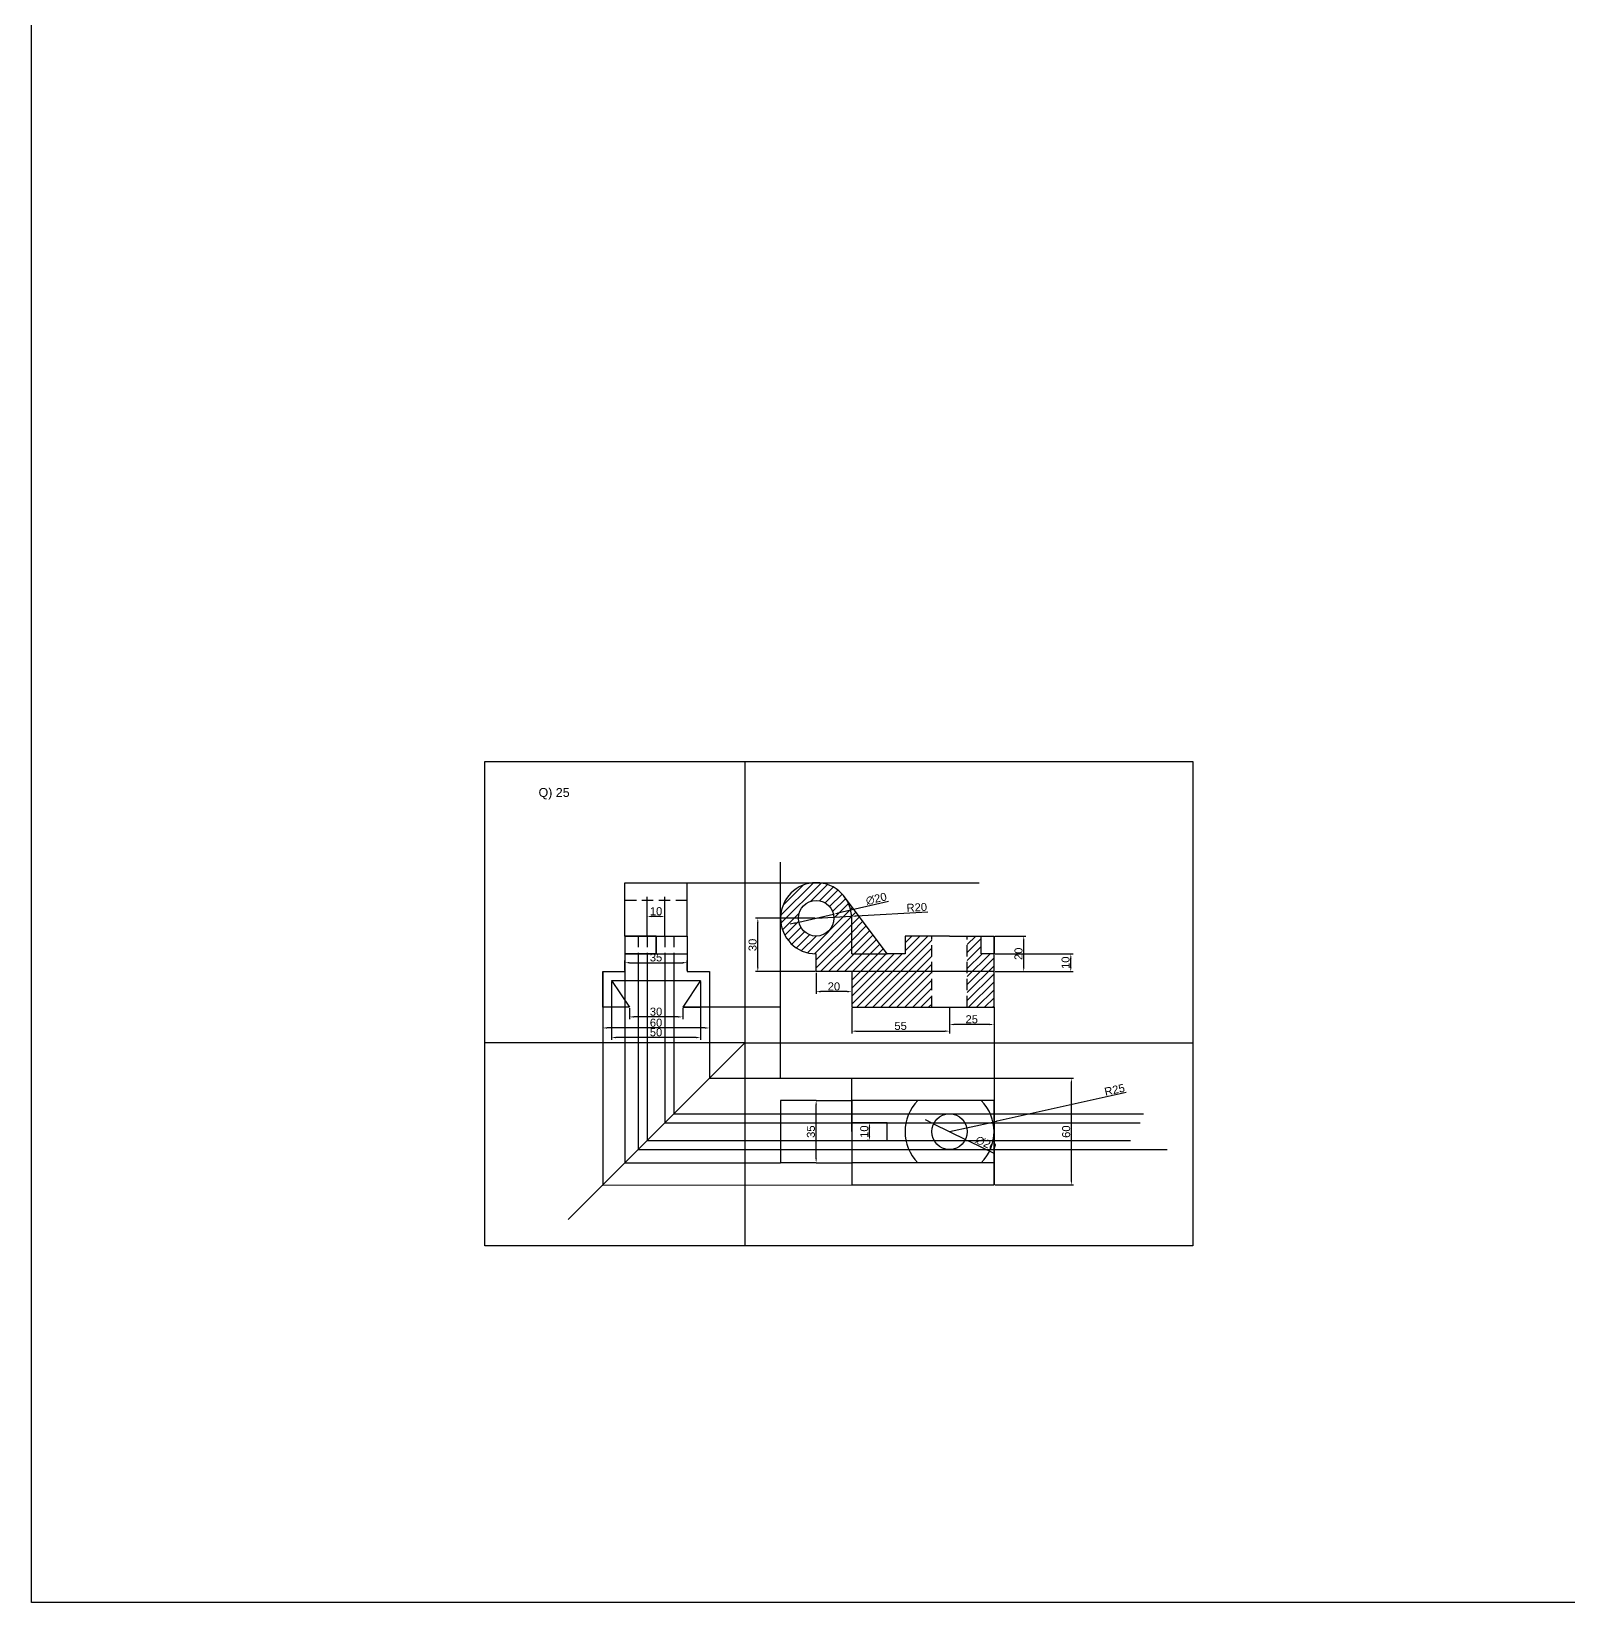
# Model space of a CAD drawing. Header units: inches. Extents: x -9463 to -3695, y -4045 to 9908.
# Drawn here: x -8332 to -7468, y 4821 to 5704 of the extents above; entities that cross this region are included whole.
import ezdxf

# ---------------------------------------------------------------- set-up
doc = ezdxf.new("R2010")
doc.units = ezdxf.units.IN
doc.header["$MEASUREMENT"] = 0
doc.linetypes.add('HIDDEN', pattern=[9.525, 6.35, -3.175])
doc.styles.get("Standard").update_dxf_attribs({"font": 'arial.ttf'})
doc.dimstyles.new('ISO-25', dxfattribs={"dimtxt": 4.5, "dimasz": 2.5, "dimexe": 1.25, "dimexo": 0.625, "dimtad": 1, "dimdec": 0, "dimtxsty": 'Standard', "dimcen": 2.5, "dimadec": 0, "dimazin": 0, "dimtfac": 1, "dimtdec": 0, "dimtmove": 0, "dimatfit": 3, "dimfxl": 1, "dimarcsym": 0})
pattern_1 = [(45, (-13030.7783, 2035.5967), (-2.245064, 2.245064), [])]

# ---------------------------------------------------------------- blocks, each defined once
blk = doc.blocks.new('*D60')
at = {"color": 0, "lineweight": -2, "transparency": 16777216}
for p, q in [((-7870.68, 5154.91), (-7870.68, 5140.79)), ((-7815.68, 5154.91), (-7815.68, 5140.79)), ((-7868.18, 5142.04), (-7818.18, 5142.04))]:
    blk.add_line(p, q, dxfattribs=at)
at = {"color": 0, "transparency": 16777216}
for points in [[(-7868.18, 5142.45), (-7868.18, 5141.62), (-7870.68, 5142.04)], [(-7818.18, 5142.45), (-7818.18, 5141.62), (-7815.68, 5142.04)]]:
    blk.add_solid(points, dxfattribs=at)
at = {"layer": 'Defpoints', "color": 0, "transparency": 16777216}
for p in [(-7870.68, 5155.53), (-7815.68, 5155.53), (-7815.68, 5142.04)]:
    blk.add_point(p, dxfattribs=at)
at = {"color": 0, "transparency": 16777216, "insert": (-7843.18, 5144.95), "char_height": 4.5, "attachment_point": 5}
blk.add_mtext('55', dxfattribs=at)
blk = doc.blocks.new('*D61')
at = {"color": 0, "lineweight": -2, "transparency": 16777216}
for p, q in [((-7815.68, 5154.91), (-7815.68, 5144.54)), ((-7790.68, 5154.91), (-7790.68, 5144.54)), ((-7793.18, 5145.79), (-7813.18, 5145.79))]:
    blk.add_line(p, q, dxfattribs=at)
at = {"color": 0, "transparency": 16777216}
for points in [[(-7813.18, 5146.2), (-7813.18, 5145.37), (-7815.68, 5145.79)], [(-7793.18, 5146.2), (-7793.18, 5145.37), (-7790.68, 5145.79)]]:
    blk.add_solid(points, dxfattribs=at)
at = {"layer": 'Defpoints', "color": 0, "transparency": 16777216}
for p in [(-7815.68, 5155.53), (-7790.68, 5155.53), (-7815.68, 5145.79)]:
    blk.add_point(p, dxfattribs=at)
at = {"color": 0, "transparency": 16777216, "insert": (-7803.18, 5148.71), "char_height": 4.5, "attachment_point": 5}
blk.add_mtext('25', dxfattribs=at)
blk = doc.blocks.new('*D62')
at = {"color": 0, "lineweight": -2, "transparency": 16777216}
for p, q in [((-7890.68, 5174.91), (-7890.68, 5163.01)), ((-7870.68, 5174.91), (-7870.68, 5163.01)), ((-7873.18, 5164.26), (-7888.18, 5164.26))]:
    blk.add_line(p, q, dxfattribs=at)
at = {"color": 0, "transparency": 16777216}
for points in [[(-7888.18, 5164.68), (-7888.18, 5163.84), (-7890.68, 5164.26)], [(-7873.18, 5164.68), (-7873.18, 5163.84), (-7870.68, 5164.26)]]:
    blk.add_solid(points, dxfattribs=at)
at = {"layer": 'Defpoints', "color": 0, "transparency": 16777216}
for p in [(-7890.68, 5175.53), (-7870.68, 5175.53), (-7890.68, 5164.26)]:
    blk.add_point(p, dxfattribs=at)
at = {"color": 0, "transparency": 16777216, "insert": (-7880.68, 5167.18), "char_height": 4.5, "attachment_point": 5}
blk.add_mtext('20', dxfattribs=at)
blk = doc.blocks.new('*D63')
at = {"color": 0, "lineweight": -2, "transparency": 16777216}
for p, q in [((-7891.31, 5205.53), (-7924.72, 5205.53)), ((-7923.47, 5178.03), (-7923.47, 5203.03)), ((-7891.31, 5175.53), (-7924.72, 5175.53))]:
    blk.add_line(p, q, dxfattribs=at)
at = {"color": 0, "transparency": 16777216}
for points in [[(-7923.89, 5203.03), (-7923.05, 5203.03), (-7923.47, 5205.53)], [(-7923.89, 5178.03), (-7923.05, 5178.03), (-7923.47, 5175.53)]]:
    blk.add_solid(points, dxfattribs=at)
at = {"layer": 'Defpoints', "color": 0, "transparency": 16777216}
for p in [(-7923.47, 5205.53), (-7890.68, 5205.53), (-7890.68, 5175.53)]:
    blk.add_point(p, dxfattribs=at)
at = {"color": 0, "transparency": 16777216, "insert": (-7926.39, 5190.53), "char_height": 4.5, "attachment_point": 5, "rotation": 90}
blk.add_mtext('30', dxfattribs=at)
blk = doc.blocks.new('*D64')
at = {"color": 0, "lineweight": -2, "transparency": 16777216}
for p, q in [((-7790.06, 5195.53), (-7772.72, 5195.53)), ((-7773.97, 5178.03), (-7773.97, 5193.03)), ((-7790.06, 5175.53), (-7772.72, 5175.53))]:
    blk.add_line(p, q, dxfattribs=at)
at = {"color": 0, "transparency": 16777216}
for points in [[(-7774.39, 5193.03), (-7773.56, 5193.03), (-7773.97, 5195.53)], [(-7774.39, 5178.03), (-7773.56, 5178.03), (-7773.97, 5175.53)]]:
    blk.add_solid(points, dxfattribs=at)
at = {"layer": 'Defpoints', "color": 0, "transparency": 16777216}
for p in [(-7790.68, 5195.53), (-7773.97, 5195.53), (-7790.68, 5175.53)]:
    blk.add_point(p, dxfattribs=at)
at = {"color": 0, "transparency": 16777216, "insert": (-7776.9, 5185.53), "char_height": 4.5, "attachment_point": 5, "rotation": 90}
blk.add_mtext('20', dxfattribs=at)
blk = doc.blocks.new('*D65')
at = {"color": 0, "lineweight": -2, "transparency": 16777216}
for p, q in [((-7790.06, 5185.53), (-7746.26, 5185.53)), ((-7747.51, 5178.03), (-7747.51, 5183.03)), ((-7790.06, 5175.53), (-7746.26, 5175.53))]:
    blk.add_line(p, q, dxfattribs=at)
at = {"color": 0, "transparency": 16777216}
for points in [[(-7747.93, 5183.03), (-7747.09, 5183.03), (-7747.51, 5185.53)], [(-7747.93, 5178.03), (-7747.09, 5178.03), (-7747.51, 5175.53)]]:
    blk.add_solid(points, dxfattribs=at)
at = {"layer": 'Defpoints', "color": 0, "transparency": 16777216}
for p in [(-7790.68, 5185.53), (-7747.51, 5185.53), (-7790.68, 5175.53)]:
    blk.add_point(p, dxfattribs=at)
at = {"color": 0, "transparency": 16777216, "insert": (-7750.43, 5180.53), "char_height": 4.5, "attachment_point": 5, "rotation": 90}
blk.add_mtext('10', dxfattribs=at)
blk = doc.blocks.new('*D66')
at = {"color": 0, "lineweight": -2, "transparency": 16777216}
for p, q in [((-7850.06, 5214.9), (-7878.5, 5208.34)), ((-7900.43, 5203.29), (-7880.94, 5207.78)), ((-7902.86, 5202.73), (-7905.3, 5202.16))]:
    blk.add_line(p, q, dxfattribs=at)
at = {"color": 0, "transparency": 16777216}
for points in [[(-7878.6, 5208.75), (-7878.41, 5207.94), (-7880.94, 5207.78)], [(-7902.96, 5203.13), (-7902.77, 5202.32), (-7900.43, 5203.29)]]:
    blk.add_solid(points, dxfattribs=at)
at = {"layer": 'Defpoints', "color": 0, "transparency": 16777216}
for p in [(-7880.94, 5207.78), (-7900.43, 5203.29)]:
    blk.add_point(p, dxfattribs=at)
at = {"color": 0, "transparency": 16777216, "insert": (-7856.87, 5216.46), "char_height": 4.5, "attachment_point": 5, "rotation": 12.98517}
blk.add_mtext('∅20', dxfattribs=at)
blk = doc.blocks.new('*D67')
at = {"color": 0, "lineweight": -2, "transparency": 16777216}
for p, q in [((-7890.68, 5205.53), (-7870.71, 5206.65)), ((-7827.96, 5209.04), (-7868.22, 5206.79))]:
    blk.add_line(p, q, dxfattribs=at)
at = {"color": 0, "transparency": 16777216}
blk.add_solid([(-7868.24, 5207.21), (-7868.2, 5206.37), (-7870.71, 5206.65)], dxfattribs=at)
at = {"layer": 'Defpoints', "color": 0, "transparency": 16777216}
for p in [(-7890.68, 5205.53), (-7870.71, 5206.65)]:
    blk.add_point(p, dxfattribs=at)
at = {"color": 0, "transparency": 16777216, "insert": (-7834.1, 5211.63), "char_height": 4.5, "attachment_point": 5, "rotation": 3.20108}
blk.add_mtext('R20', dxfattribs=at)
blk = doc.blocks.new('*D68')
at = {"color": 0, "lineweight": -2, "transparency": 16777216}
for p, q in [((-7891.31, 5103.03), (-7891.93, 5103.03)), ((-7890.68, 5070.53), (-7890.68, 5100.53)), ((-7891.31, 5068.03), (-7891.93, 5068.03))]:
    blk.add_line(p, q, dxfattribs=at)
at = {"color": 0, "transparency": 16777216}
for points in [[(-7891.1, 5100.53), (-7890.27, 5100.53), (-7890.68, 5103.03)], [(-7891.1, 5070.53), (-7890.27, 5070.53), (-7890.68, 5068.03)]]:
    blk.add_solid(points, dxfattribs=at)
at = {"layer": 'Defpoints', "color": 0, "transparency": 16777216}
for p in [(-7890.68, 5103.03), (-7890.68, 5103.03), (-7890.68, 5068.03)]:
    blk.add_point(p, dxfattribs=at)
at = {"color": 0, "transparency": 16777216, "insert": (-7893.61, 5085.53), "char_height": 4.5, "attachment_point": 5, "rotation": 90}
blk.add_mtext('35', dxfattribs=at)
blk = doc.blocks.new('*D69')
at = {"color": 0, "lineweight": -2, "transparency": 16777216}
for p, q in [((-7861.31, 5090.53), (-7861.93, 5090.53)), ((-7861.31, 5080.53), (-7861.93, 5080.53)), ((-7860.68, 5083.03), (-7860.68, 5088.03))]:
    blk.add_line(p, q, dxfattribs=at)
at = {"color": 0, "transparency": 16777216}
for points in [[(-7861.1, 5088.03), (-7860.27, 5088.03), (-7860.68, 5090.53)], [(-7861.1, 5083.03), (-7860.27, 5083.03), (-7860.68, 5080.53)]]:
    blk.add_solid(points, dxfattribs=at)
at = {"layer": 'Defpoints', "color": 0, "transparency": 16777216}
for p in [(-7860.68, 5090.53), (-7860.68, 5090.53), (-7860.68, 5080.53)]:
    blk.add_point(p, dxfattribs=at)
at = {"color": 0, "transparency": 16777216, "insert": (-7863.61, 5085.53), "char_height": 4.5, "attachment_point": 5, "rotation": 90}
blk.add_mtext('10', dxfattribs=at)
blk = doc.blocks.new('*D70')
at = {"color": 0, "lineweight": -2, "transparency": 16777216}
for p, q in [((-7790.06, 5115.53), (-7745.92, 5115.53)), ((-7747.17, 5058.03), (-7747.17, 5113.03)), ((-7790.06, 5055.53), (-7745.92, 5055.53))]:
    blk.add_line(p, q, dxfattribs=at)
at = {"color": 0, "transparency": 16777216}
for points in [[(-7747.59, 5113.03), (-7746.76, 5113.03), (-7747.17, 5115.53)], [(-7747.59, 5058.03), (-7746.76, 5058.03), (-7747.17, 5055.53)]]:
    blk.add_solid(points, dxfattribs=at)
at = {"layer": 'Defpoints', "color": 0, "transparency": 16777216}
for p in [(-7790.68, 5115.53), (-7747.17, 5115.53), (-7790.68, 5055.53)]:
    blk.add_point(p, dxfattribs=at)
at = {"color": 0, "transparency": 16777216, "insert": (-7750.1, 5085.53), "char_height": 4.5, "attachment_point": 5, "rotation": 90}
blk.add_mtext('60', dxfattribs=at)
blk = doc.blocks.new('*D71')
at = {"color": 0, "lineweight": -2, "transparency": 16777216}
for p, q in [((-7716.37, 5107.49), (-7788.83, 5091.47)), ((-7815.68, 5085.53), (-7791.27, 5090.93))]:
    blk.add_line(p, q, dxfattribs=at)
at = {"color": 0, "transparency": 16777216}
blk.add_solid([(-7788.92, 5091.88), (-7788.74, 5091.06), (-7791.27, 5090.93)], dxfattribs=at)
at = {"layer": 'Defpoints', "color": 0, "transparency": 16777216}
for p in [(-7791.27, 5090.93), (-7815.68, 5085.53)]:
    blk.add_point(p, dxfattribs=at)
at = {"color": 0, "transparency": 16777216, "insert": (-7722.88, 5109.05), "char_height": 4.5, "attachment_point": 5, "rotation": 12.46915}
blk.add_mtext('R25', dxfattribs=at)
blk = doc.blocks.new('*D72')
at = {"color": 0, "lineweight": -2, "transparency": 16777216}
for p, q in [((-7826.9, 5091.04), (-7829.15, 5092.15)), ((-7824.66, 5089.94), (-7806.71, 5081.13)), ((-7790.93, 5073.38), (-7804.46, 5080.02))]:
    blk.add_line(p, q, dxfattribs=at)
at = {"color": 0, "transparency": 16777216}
for points in [[(-7826.72, 5091.42), (-7827.09, 5090.67), (-7824.66, 5089.94)], [(-7804.28, 5080.4), (-7804.65, 5079.65), (-7806.71, 5081.13)]]:
    blk.add_solid(points, dxfattribs=at)
at = {"layer": 'Defpoints', "color": 0, "transparency": 16777216}
for p in [(-7824.66, 5089.94), (-7806.71, 5081.13)]:
    blk.add_point(p, dxfattribs=at)
at = {"color": 0, "transparency": 16777216, "insert": (-7795.23, 5078.89), "char_height": 4.5, "attachment_point": 5, "rotation": 333.84551}
blk.add_mtext('∅20', dxfattribs=at)
blk = doc.blocks.new('*D73')
at = {"color": 0, "lineweight": -2, "transparency": 16777216}
for p, q in [((-7985.68, 5207.16), (-7985.68, 5207.78)), ((-7978.18, 5206.53), (-7983.18, 5206.53)), ((-7975.68, 5207.16), (-7975.68, 5207.78))]:
    blk.add_line(p, q, dxfattribs=at)
at = {"color": 0, "transparency": 16777216}
for points in [[(-7983.18, 5206.95), (-7983.18, 5206.12), (-7985.68, 5206.53)], [(-7978.18, 5206.95), (-7978.18, 5206.12), (-7975.68, 5206.53)]]:
    blk.add_solid(points, dxfattribs=at)
at = {"layer": 'Defpoints', "color": 0, "transparency": 16777216}
for p in [(-7985.68, 5206.53), (-7985.68, 5206.53), (-7975.68, 5206.53)]:
    blk.add_point(p, dxfattribs=at)
at = {"color": 0, "transparency": 16777216, "insert": (-7980.68, 5209.46), "char_height": 4.5, "attachment_point": 5}
blk.add_mtext('10', dxfattribs=at)
blk = doc.blocks.new('*D74')
at = {"color": 0, "lineweight": -2, "transparency": 16777216}
for p, q in [((-8010.68, 5154.91), (-8010.68, 5142.58)), ((-7950.68, 5154.91), (-7950.68, 5142.58)), ((-7953.18, 5143.83), (-8008.18, 5143.83))]:
    blk.add_line(p, q, dxfattribs=at)
at = {"color": 0, "transparency": 16777216}
for points in [[(-8008.18, 5144.25), (-8008.18, 5143.42), (-8010.68, 5143.83)], [(-7953.18, 5144.25), (-7953.18, 5143.42), (-7950.68, 5143.83)]]:
    blk.add_solid(points, dxfattribs=at)
at = {"layer": 'Defpoints', "color": 0, "transparency": 16777216}
for p in [(-8010.68, 5155.53), (-7950.68, 5155.53), (-8010.68, 5143.83)]:
    blk.add_point(p, dxfattribs=at)
at = {"color": 0, "transparency": 16777216, "insert": (-7980.68, 5146.76), "char_height": 4.5, "attachment_point": 5}
blk.add_mtext('60', dxfattribs=at)
blk = doc.blocks.new('*D75')
at = {"color": 0, "lineweight": -2, "transparency": 16777216}
for p, q in [((-7995.68, 5154.91), (-7995.68, 5148.81)), ((-7965.68, 5154.91), (-7965.68, 5148.81)), ((-7968.18, 5150.06), (-7993.18, 5150.06))]:
    blk.add_line(p, q, dxfattribs=at)
at = {"color": 0, "transparency": 16777216}
for points in [[(-7993.18, 5150.48), (-7993.18, 5149.64), (-7995.68, 5150.06)], [(-7968.18, 5150.48), (-7968.18, 5149.64), (-7965.68, 5150.06)]]:
    blk.add_solid(points, dxfattribs=at)
at = {"layer": 'Defpoints', "color": 0, "transparency": 16777216}
for p in [(-7995.68, 5155.53), (-7965.68, 5155.53), (-7995.68, 5150.06)]:
    blk.add_point(p, dxfattribs=at)
at = {"color": 0, "transparency": 16777216, "insert": (-7980.68, 5152.98), "char_height": 4.5, "attachment_point": 5}
blk.add_mtext('30', dxfattribs=at)
blk = doc.blocks.new('*D76')
at = {"color": 0, "lineweight": -2, "transparency": 16777216}
for p, q in [((-8005.68, 5169.91), (-8005.68, 5137.21)), ((-7955.68, 5169.91), (-7955.68, 5137.21)), ((-7958.18, 5138.46), (-8003.18, 5138.46))]:
    blk.add_line(p, q, dxfattribs=at)
at = {"color": 0, "transparency": 16777216}
for points in [[(-8003.18, 5138.87), (-8003.18, 5138.04), (-8005.68, 5138.46)], [(-7958.18, 5138.87), (-7958.18, 5138.04), (-7955.68, 5138.46)]]:
    blk.add_solid(points, dxfattribs=at)
at = {"layer": 'Defpoints', "color": 0, "transparency": 16777216}
for p in [(-8005.68, 5170.53), (-7955.68, 5170.53), (-8005.68, 5138.46)]:
    blk.add_point(p, dxfattribs=at)
at = {"color": 0, "transparency": 16777216, "insert": (-7980.68, 5141.38), "char_height": 4.5, "attachment_point": 5}
blk.add_mtext('50', dxfattribs=at)
blk = doc.blocks.new('*D77')
at = {"color": 0, "lineweight": -2, "transparency": 16777216}
for p, q in [((-7998.18, 5176.16), (-7998.18, 5181.78)), ((-7995.68, 5180.53), (-7965.68, 5180.53)), ((-7963.18, 5176.16), (-7963.18, 5181.78))]:
    blk.add_line(p, q, dxfattribs=at)
at = {"color": 0, "transparency": 16777216}
for points in [[(-7995.68, 5180.95), (-7995.68, 5180.12), (-7998.18, 5180.53)], [(-7965.68, 5180.95), (-7965.68, 5180.12), (-7963.18, 5180.53)]]:
    blk.add_solid(points, dxfattribs=at)
at = {"layer": 'Defpoints', "color": 0, "transparency": 16777216}
for p in [(-7963.18, 5180.53), (-7998.18, 5175.53), (-7963.18, 5175.53)]:
    blk.add_point(p, dxfattribs=at)
at = {"color": 0, "transparency": 16777216, "insert": (-7980.68, 5183.46), "char_height": 4.5, "attachment_point": 5}
blk.add_mtext('35', dxfattribs=at)

msp = doc.modelspace()

# ---------------------------------------------------------------- hatches: boundary and pattern name
at = {"true_color": 0x7aafdf}
h = msp.add_hatch(dxfattribs=at)
h.set_pattern_fill('ANSI31', color=143)
h.set_pattern_definition(pattern_1)
h.paths.add_polyline_path([(-7900.68368, 5205.53388, -1), (-7880.68368, 5205.53388), (-7880.68368, 5175.53388), (-7870.68368, 5175.53388), (-7825.68368, 5175.53388), (-7825.68368, 5195.53388), (-7840.68368, 5195.53388), (-7840.68368, 5185.53388), (-7850.68368, 5185.53388), (-7870.68368, 5185.53388), (-7870.68368, 5205.53388, 1.732050808), (-7900.68368, 5188.21337)])
h.paths.add_polyline_path([(-7880.68368, 5205.53388, -1), (-7900.68368, 5205.53388), (-7900.68368, 5188.21337, 0.131652498), (-7890.68368, 5185.53388), (-7890.68368, 5175.53388), (-7880.68368, 5175.53388)], flags=17)
h.paths.add_polyline_path([(-7825.68368, 5175.53388), (-7870.68368, 5175.53388), (-7870.68368, 5155.53388), (-7825.68368, 5155.53388)])
h.paths.add_polyline_path([(-7790.68368, 5185.53388), (-7797.83011, 5185.53388), (-7797.83011, 5195.53388), (-7805.68368, 5195.53388), (-7805.68368, 5175.53388), (-7790.68368, 5175.53388)])
h.paths.add_polyline_path([(-7790.68368, 5175.53388), (-7805.68368, 5175.53388), (-7805.68368, 5155.53388), (-7790.68368, 5155.53388)])
h = msp.add_hatch(dxfattribs=at)
h.set_pattern_fill('ANSI31', color=143)
h.set_pattern_definition(pattern_1)
h.paths.add_polyline_path([(-7870.68368, 5185.53388), (-7850.68368, 5185.53388), (-7874.68368, 5217.53388, -0.16227766), (-7870.68368, 5205.53388)])

# ---------------------------------------------------------------- linework, layer by layer
at = {"color": 143, "true_color": 0x7aafdf}
for p, q in [((-7930.68368, 5293.74077), (-7930.68368, 5021.30665)), ((-7910.68368, 5155.53388), (-7910.68368, 5237.02703)), ((-7998.18368, 5195.53388), (-7998.18368, 5225.53388)), ((-7998.18368, 5225.53388), (-7963.18368, 5225.53388)), ((-7963.18368, 5195.53388), (-7963.18368, 5225.53388)), ((-7963.18368, 5225.53388), (-7799.095, 5225.53388)), ((-7985.68368, 5195.53388), (-7985.68368, 5217.53388)), ((-7975.68368, 5195.53388), (-7975.68368, 5217.53388)), ((-7850.68368, 5185.53388), (-7874.68368, 5217.53388)), ((-7870.68368, 5185.53388), (-7870.68368, 5205.53388)), ((-7998.18368, 5195.53388), (-7998.18368, 5185.53388)), ((-7980.68368, 5195.53388), (-7998.18368, 5195.53388)), ((-7998.18368, 5195.53388), (-7963.18368, 5195.53388)), ((-7980.68368, 5185.53388), (-7980.68368, 5195.53388)), ((-7980.68368, 5195.53388), (-7980.68368, 5185.53388)), ((-7963.18368, 5195.53388), (-7963.18368, 5185.53388)), ((-7815.68368, 5195.53388), (-7840.68368, 5195.53388)), ((-7840.68368, 5195.53388), (-7840.68368, 5185.53388)), ((-7815.68368, 5195.53388), (-7790.68368, 5195.53388)), ((-7797.83011, 5195.53388), (-7790.68368, 5195.53388)), ((-7797.83011, 5185.53388), (-7797.83011, 5195.53388)), ((-7790.68368, 5155.53388), (-7790.68368, 5195.53388)), ((-7790.68368, 5195.53388), (-7790.68368, 5185.53388)), ((-7980.68368, 5185.53388), (-7998.18368, 5185.53388)), ((-7998.18368, 5185.53388), (-7963.18368, 5185.53388)), ((-7998.18368, 5185.53388), (-7998.18368, 5175.53388)), ((-7990.68368, 5185.53388), (-7990.68368, 5075.48217)), ((-7985.68368, 5185.53388), (-7985.68368, 5080.48648)), ((-7975.68368, 5185.53388), (-7975.68368, 5090.4951)), ((-7970.68368, 5185.53388), (-7970.68368, 5095.4994)), ((-7963.18368, 5185.53388), (-7963.18368, 5175.53388)), ((-7890.68368, 5175.53388), (-7890.68368, 5185.53388)), ((-7870.68368, 5185.53388), (-7850.68368, 5185.53388)), ((-7840.68368, 5185.53388), (-7850.68368, 5185.53388)), ((-7790.68368, 5185.53388), (-7797.83011, 5185.53388)), ((-7790.68368, 5175.53388), (-7790.68368, 5185.53388)), ((-8010.68368, 5155.53388), (-8010.68368, 5175.53388)), ((-8010.68368, 5175.53388), (-7998.18368, 5175.53388)), ((-8010.68368, 5175.53388), (-8010.68368, 5155.53388)), ((-8005.68368, 5170.53388), (-7995.68368, 5155.53388)), ((-8005.68368, 5170.53388), (-7955.68368, 5170.53388)), ((-7998.18368, 5175.53388), (-7998.18368, 5067.9757)), ((-7955.68368, 5170.53388), (-7965.68368, 5155.53388)), ((-7963.18368, 5175.53388), (-7950.68368, 5175.53388)), ((-7950.68368, 5175.53388), (-7950.68368, 5155.53388)), ((-7870.68368, 5175.53388), (-7890.68368, 5175.53388)), ((-7790.68368, 5175.53388), (-7870.68368, 5175.53388)), ((-7870.68368, 5175.53388), (-7870.68368, 5155.53388)), ((-7790.68368, 5155.53388), (-7790.68368, 5175.53388)), ((-7995.68368, 5155.53388), (-8010.68368, 5155.53388)), ((-8010.68368, 5155.53388), (-8010.68368, 5055.46493)), ((-7995.68368, 5155.53388), (-8005.68368, 5155.53388)), ((-7950.68368, 5155.53388), (-7965.68368, 5155.53388)), ((-7950.68368, 5155.53388), (-7965.68368, 5155.53388)), ((-7965.68368, 5155.53388), (-7955.68368, 5155.53388)), ((-7910.68368, 5155.53388), (-7950.68368, 5155.53388)), ((-7950.68368, 5155.53388), (-7950.68368, 5115.53388)), ((-7910.68368, 5135.53388), (-7910.68368, 5155.53388)), ((-7870.68368, 5155.53388), (-7790.68368, 5155.53388)), ((-7790.68368, 5155.53388), (-7790.68368, 5115.53388)), ((-7930.68368, 5135.53388), (-8076.86902, 5135.53388)), ((-7930.68368, 5135.53388), (-8030.02641, 5036.10553)), ((-7930.68368, 5135.53388), (-7678.8872, 5135.53388)), ((-7930.68368, 5135.53388), (-7910.68368, 5135.53388)), ((-7910.68368, 5115.53388), (-7910.68368, 5135.53388)), ((-7950.68368, 5115.53388), (-7910.68368, 5115.53388)), ((-7910.68368, 5115.53388), (-7870.68368, 5115.53388)), ((-7870.68368, 5115.53388), (-7790.68368, 5115.53388)), ((-7870.68368, 5103.03388), (-7870.68368, 5115.53388)), ((-7790.68368, 5115.53388), (-7790.68368, 5055.53388)), ((-7890.68368, 5103.03388), (-7910.68368, 5103.03388)), ((-7910.68368, 5103.03388), (-7910.68368, 5068.03388)), ((-7890.68368, 5103.03388), (-7870.68368, 5103.03388)), ((-7790.68368, 5103.03388), (-7870.68368, 5103.03388)), ((-7870.68368, 5085.53388), (-7870.68368, 5103.03388)), ((-7870.68368, 5103.03388), (-7870.68368, 5068.28398)), ((-7790.68368, 5085.53388), (-7790.68368, 5103.03388)), ((-7790.68368, 5103.03388), (-7790.68368, 5068.03388)), ((-7975.68368, 5090.4951), (-7708.52911, 5090.4951)), ((-7970.68368, 5095.4994), (-7706.6434, 5095.4994)), ((-7850.68368, 5090.53388), (-7870.68368, 5090.53388)), ((-7870.68368, 5090.53388), (-7870.68368, 5080.53388)), ((-7850.68368, 5085.53388), (-7850.68368, 5090.53388)), ((-7985.68368, 5080.48648), (-7713.97644, 5080.48648)), ((-7870.68368, 5080.53388), (-7850.68368, 5080.53388)), ((-7850.68368, 5080.53388), (-7850.68368, 5085.53388)), ((-7790.68368, 5055.53388), (-7790.68368, 5085.53388)), ((-7990.68368, 5075.48217), (-7693.30171, 5075.48217)), ((-7998.18368, 5067.9757), (-7910.68368, 5068.03388)), ((-7890.68368, 5068.03388), (-7910.68368, 5068.03388)), ((-7890.68368, 5068.03388), (-7870.68368, 5068.03388)), ((-7870.68368, 5068.28398), (-7870.68368, 5055.53388)), ((-7790.68368, 5068.03388), (-7870.68368, 5068.03388)), ((-8010.68368, 5055.46493), (-7870.68368, 5055.53388)), ((-7870.68368, 5055.53388), (-7790.68368, 5055.53388))]:
    msp.add_line(p, q, dxfattribs=at)
at = {"color": 143, "linetype": 'HIDDEN', "true_color": 0x7aafdf}
for p, q in [((-7890.68368, 5225.53388), (-7890.68368, 5225.53388)), ((-7963.18368, 5215.53388), (-7998.18368, 5215.53388)), ((-7890.68368, 5215.53388), (-7890.68368, 5215.53388)), ((-7990.68368, 5195.53388), (-7990.68368, 5185.53388)), ((-7985.68368, 5195.53388), (-7985.68368, 5185.53388)), ((-7975.68368, 5195.53388), (-7975.68368, 5185.53388)), ((-7970.68368, 5195.53388), (-7970.68368, 5185.53388)), ((-7890.68368, 5195.53388), (-7890.68368, 5195.53388)), ((-7825.68368, 5155.53388), (-7825.68368, 5195.53388)), ((-7805.68368, 5155.53388), (-7805.68368, 5195.53388))]:
    msp.add_line(p, q, dxfattribs=at)
msp.add_lwpolyline([(-8331.84055, 6870.79807), (-6603.48211, 6870.79807), (-6603.48211, 4820.69399), (-8331.84055, 4820.69399)], close=True)
at = {"color": 143, "true_color": 0x7aafdf}
msp.add_lwpolyline([(-8076.86902, 5293.74077), (-7678.8872, 5293.74077), (-7678.8872, 5021.30665), (-8076.86902, 5021.30665)], close=True, dxfattribs=at)
for centre in [(-7890.68368, 5205.53388), (-7815.68368, 5085.53388)]:
    msp.add_circle(centre, 10, dxfattribs=at)
for centre, radius, start, end in [((-7890.68368, 5205.53388), 20, 0, 270), ((-7815.68368, 5085.53388), 25, 135.572996, 224.427004), ((-7815.68368, 5085.53388), 25, 315.572996, 44.427004)]:
    msp.add_arc(centre, radius, start, end, dxfattribs=at)

# ---------------------------------------------------------------- texts
at = {"color": 143, "true_color": 0x7aafdf, "insert": (-8046.73636, 5278.76778), "char_height": 5, "attachment_point": 1}
msp.add_mtext_dynamic_manual_height_columns('Q) 25', width=79.7540245, gutter_width=12.5, heights=[0], dxfattribs=at)

# ---------------------------------------------------------------- dimensions: what is measured, and where the dimension line sits
at = {"color": 143, "true_color": 0x7aafdf}
dim = msp.add_diameter_dim_2p(p1=(-7900.42796, 5203.28689), p2=(-7880.93939, 5207.78087), dimstyle='ISO-25', dxfattribs=at)
dim.commit()
dim.dimension.update_dxf_attribs({"geometry": '*D66', "text_midpoint": (-7856.18305, 5213.48957), "dimtype": 163})
for center, mpoint, picture, middle in [((-7890.68368, 5205.53388), (-7870.71488, 5206.65069), '*D67', (-7833.94166, 5208.70732)), ((-7815.68368, 5085.53388), (-7791.27337, 5090.93173), '*D71', (-7722.24926, 5106.19502))]:
    dim = msp.add_radius_dim(center=center, mpoint=mpoint, dimstyle='ISO-25', dxfattribs=at)
    dim.commit()
    dim.dimension.update_dxf_attribs({"geometry": picture, "text_midpoint": middle, "dimtype": 164})
for base, p1, p2, picture, middle in [((-7985.68368, 5206.53388), (-7975.68368, 5206.53388), (-7985.68368, 5206.53388), '*D73', (-7980.68368, 5209.45646)), ((-7963.18368, 5180.53388), (-7998.18368, 5175.53388), (-7963.18368, 5175.53388), '*D77', (-7980.68368, 5183.458)), ((-8005.68368, 5138.45721), (-7955.68368, 5170.53388), (-8005.68368, 5170.53388), '*D76', (-7980.68368, 5141.37979)), ((-7890.68368, 5164.26054), (-7870.68368, 5175.53388), (-7890.68368, 5175.53388), '*D62', (-7880.68368, 5167.18312)), ((-8010.68368, 5143.83425), (-7950.68368, 5155.53388), (-8010.68368, 5155.53388), '*D74', (-7980.68368, 5146.75682)), ((-7995.68368, 5150.06028), (-7965.68368, 5155.53388), (-7995.68368, 5155.53388), '*D75', (-7980.68368, 5152.98439)), ((-7815.68368, 5142.03714), (-7870.68368, 5155.53388), (-7815.68368, 5155.53388), '*D60', (-7843.18368, 5144.95051)), ((-7815.68368, 5145.78714), (-7790.68368, 5155.53388), (-7815.68368, 5155.53388), '*D61', (-7803.18368, 5148.70972))]:
    dim = msp.add_linear_dim(base=base, p1=p1, p2=p2, dimstyle='ISO-25', dxfattribs=at)
    dim.commit()
    dim.dimension.update_dxf_attribs({"geometry": picture, "text_midpoint": middle})
for base, p1, p2, picture, middle in [((-7923.47031, 5205.53388), (-7890.68368, 5175.53388), (-7890.68368, 5205.53388), '*D63', (-7926.39443, 5190.53388)), ((-7773.97435, 5195.53388), (-7790.68368, 5175.53388), (-7790.68368, 5195.53388), '*D64', (-7776.89692, 5185.53388)), ((-7747.50991, 5185.53388), (-7790.68368, 5175.53388), (-7790.68368, 5185.53388), '*D65', (-7750.43249, 5180.53388)), ((-7747.17358, 5115.53388), (-7790.68368, 5055.53388), (-7790.68368, 5115.53388), '*D70', (-7750.09615, 5085.53388)), ((-7890.68368, 5103.03388), (-7890.68368, 5068.03388), (-7890.68368, 5103.03388), '*D68', (-7893.60779, 5085.53388)), ((-7860.68368, 5090.53388), (-7860.68368, 5080.53388), (-7860.68368, 5090.53388), '*D69', (-7863.60626, 5085.53388))]:
    dim = msp.add_linear_dim(base=base, p1=p1, p2=p2, angle=90, dimstyle='ISO-25', dxfattribs=at)
    dim.commit()
    dim.dimension.update_dxf_attribs({"geometry": picture, "text_midpoint": middle})
dim = msp.add_diameter_dim_2p(p1=(-7824.65976, 5089.94181), p2=(-7806.70759, 5081.12595), dimstyle='ISO-25', dxfattribs=at)
dim.commit()
dim.dimension.update_dxf_attribs({"geometry": '*D72', "text_midpoint": (-7795.23132, 5078.88642)})

doc.saveas('drawing.dxf')
